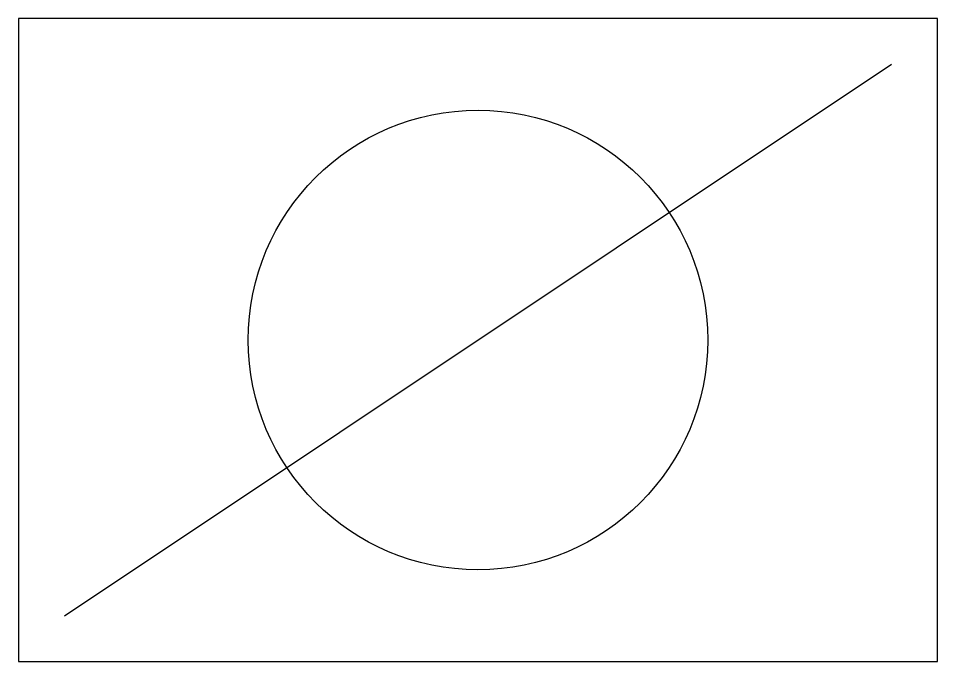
# Model space of a CAD drawing. Extents: x 0 to 400, y 0 to 280.
import ezdxf

# ---------------------------------------------------------------- set-up
doc = ezdxf.new("R2010")
doc.units = 0

msp = doc.modelspace()

# ---------------------------------------------------------------- linework, layer by layer
at = {"color": 5}
msp.add_line((20, 20), (380, 260), dxfattribs=at)
msp.add_lwpolyline([(0, 0), (400, 0), (400, 280), (0, 280)], close=True)
at = {"color": 1}
msp.add_circle((200, 140), 100, dxfattribs=at)

doc.saveas('drawing.dxf')
